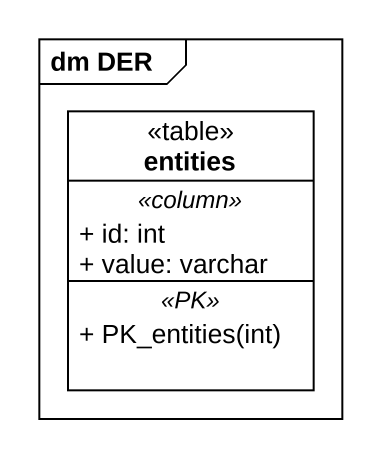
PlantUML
@startuml
mainframe dm DER
hide circle
hide empty members
skinparam classAttributeIconSize 0
class entities <<table>> {
  .. <<column>> ..
  + id: int
  + value: varchar
  .. <<PK>> ..
  + PK_entities(int)
}
@enduml
